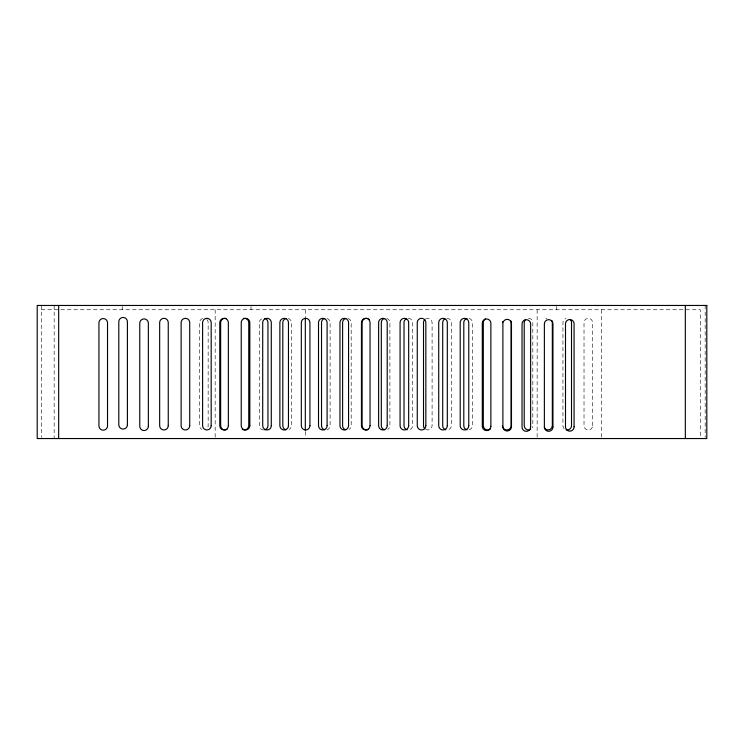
<?xml version="1.0" encoding="UTF-8"?>
<svg xmlns="http://www.w3.org/2000/svg" width="744" height="744" viewBox="0 0 744 744"><rect width="100%" height="100%" fill="white"/><g stroke="black" fill="none" stroke-linecap="round" stroke-linejoin="round"><path stroke-width="0.56" stroke-dasharray="3.72 2.79" d="M41.283 309.746L700.29 309.746L700.29 437.388M705.163 305.459L705.163 437.388M601.543 309.746L601.543 437.388M556.466 306.528L556.466 309.746M537.149 309.746L537.149 437.388M305.319 309.746L305.319 316.712M305.319 431.585L305.319 437.388M251.026 306.528L251.026 309.746M215.165 309.746L215.165 437.388M122.23 306.528L122.23 309.746M54.163 305.459L54.163 438.542M41.283 305.459L41.283 437.388M545.882 318.906A4.297 4.297 0 0 1 546.924 318.478M564.194 428.702A4.297 4.297 0 0 1 562.938 425.661L562.938 322.626A4.297 4.297 0 0 1 566.119 318.478M528.519 318.339A4.297 4.297 0 0 1 532.816 322.626L532.816 425.661A4.297 4.297 0 0 1 532.239 427.809M469.204 318.478A4.297 4.297 0 0 1 472.384 322.626L472.384 425.661A4.297 4.297 0 0 1 469.204 429.809M447.005 318.339A4.297 4.297 0 0 1 451.301 322.626L451.301 425.661A4.297 4.297 0 0 1 447.005 429.958M425.661 318.906A4.297 4.297 0 0 1 432.097 322.626L432.097 425.661A4.297 4.297 0 0 1 425.661 429.381M408.298 318.339A4.297 4.297 0 0 1 412.585 322.626L412.585 425.661A4.297 4.297 0 0 1 408.298 429.958M386.722 318.478A4.297 4.297 0 0 1 389.903 322.626L389.903 425.661A4.297 4.297 0 0 1 387.754 429.381M348.015 318.478A4.297 4.297 0 0 1 351.196 322.626L351.196 425.661A4.297 4.297 0 0 1 349.048 429.381M326.923 318.478A4.297 4.297 0 0 1 330.103 322.626L330.103 425.661A4.297 4.297 0 0 1 326.923 429.809M288.216 318.478A4.297 4.297 0 0 1 291.397 322.626L291.397 425.661A4.297 4.297 0 0 1 289.249 429.381M263.655 429.958A4.297 4.297 0 0 1 259.368 425.661L259.368 322.626A4.297 4.297 0 0 1 263.655 318.339M202.749 318.478A4.297 4.297 0 0 0 199.569 322.626L199.569 425.661A4.297 4.297 0 0 0 201.717 429.381M206.897 319.594A4.297 4.297 0 0 1 208.153 322.626L208.153 425.661A4.297 4.297 0 0 1 206.897 428.702M592.605 425.661L592.605 322.626A4.297 4.297 0 0 0 588.318 318.339A4.297 4.297 0 0 0 584.021 322.626L584.021 425.661A4.297 4.297 0 0 0 588.318 429.958A4.297 4.297 0 0 0 592.605 425.661"/><path stroke-width="1.12" d="M685.336 305.459L685.336 438.542M305.319 317.874L305.319 430.423M58.664 305.459L58.664 438.542M551.75 320.478A4.297 4.297 0 0 1 552.327 322.626L552.327 425.661A4.297 4.297 0 0 1 544.31 427.809M570.267 319.594A4.297 4.297 0 0 1 571.522 322.626L571.522 425.661A4.297 4.297 0 0 1 566.119 429.809M530.667 429.381A4.297 4.297 0 0 1 524.222 425.661L524.222 322.626A4.297 4.297 0 0 1 525.478 319.594M502.507 322.626A4.297 4.297 0 0 1 502.656 321.52M510.524 320.478A4.297 4.297 0 0 1 511.091 322.626L511.091 425.661A4.297 4.297 0 0 1 506.804 429.958A4.297 4.297 0 0 1 502.507 425.661M490.64 428.702A4.297 4.297 0 0 1 483.312 425.661L483.312 322.626A4.297 4.297 0 0 1 485.46 318.906M466.981 429.809A4.297 4.297 0 0 1 463.8 425.661L463.8 322.626A4.297 4.297 0 0 1 466.981 318.478M445.898 429.809A4.297 4.297 0 0 1 442.708 425.661L442.708 322.626A4.297 4.297 0 0 1 444.856 318.906M424.768 428.702A4.297 4.297 0 0 1 423.513 425.661L423.513 322.626A4.297 4.297 0 0 1 424.768 319.594M407.182 429.809A4.297 4.297 0 0 1 404.001 425.661L404.001 322.626A4.297 4.297 0 0 1 406.15 318.906M384.499 429.809A4.297 4.297 0 0 1 381.319 425.661L381.319 322.626A4.297 4.297 0 0 1 384.499 318.478M368.559 429.381A4.297 4.297 0 0 1 362.123 425.661L362.123 322.626A4.297 4.297 0 0 1 367.527 318.478M368.559 318.906A4.297 4.297 0 0 1 369.452 319.594M345.793 429.809A4.297 4.297 0 0 1 342.603 425.661L342.603 322.626A4.297 4.297 0 0 1 345.793 318.478M324.7 429.809A4.297 4.297 0 0 1 321.52 425.661L321.52 322.626A4.297 4.297 0 0 1 324.7 318.478M285.994 429.809A4.297 4.297 0 0 1 282.813 425.661L282.813 322.626A4.297 4.297 0 0 1 285.994 318.478M264.771 318.478A4.297 4.297 0 0 1 267.952 322.626L267.952 425.661A4.297 4.297 0 0 1 264.771 429.809M243.353 318.478A4.297 4.297 0 0 1 248.756 322.626L248.756 425.661A4.297 4.297 0 0 1 242.312 429.381M227.097 429.381A4.297 4.297 0 0 1 220.652 425.661L220.652 322.626A4.297 4.297 0 0 1 226.055 318.478M706.8 305.459L37.2 305.459L37.2 438.542L706.8 438.542L706.8 305.459M574.08 426.851L574.08 323.817A4.297 4.297 0 0 0 569.792 319.529A4.297 4.297 0 0 0 565.496 323.817L565.496 426.851A4.297 4.297 0 0 0 569.792 431.148A4.297 4.297 0 0 0 574.08 426.851M552.959 427L552.959 323.966A4.297 4.297 0 0 0 548.663 319.669A4.297 4.297 0 0 0 544.376 323.966L544.376 427A4.297 4.297 0 0 0 548.663 431.288A4.297 4.297 0 0 0 552.959 427M530.621 427.047L530.621 324.012A4.297 4.297 0 0 0 526.324 319.715A4.297 4.297 0 0 0 522.037 324.012L522.037 427.047A4.297 4.297 0 0 0 526.324 431.343A4.297 4.297 0 0 0 530.621 427.047M511.472 426.684L511.472 323.64A4.297 4.297 0 0 0 507.176 319.353A4.297 4.297 0 0 0 502.888 323.64L502.888 426.684A4.297 4.297 0 0 0 507.176 430.971A4.297 4.297 0 0 0 511.472 426.684M490.873 426.312L490.873 323.277A4.297 4.297 0 0 0 486.585 318.981A4.297 4.297 0 0 0 482.289 323.277L482.289 426.312A4.297 4.297 0 0 0 486.585 430.599A4.297 4.297 0 0 0 490.873 426.312M468.776 425.661L468.776 322.626A4.297 4.297 0 0 0 464.479 318.339A4.297 4.297 0 0 0 460.192 322.626L460.192 425.661A4.297 4.297 0 0 0 464.479 429.958A4.297 4.297 0 0 0 468.776 425.661M447.311 425.661L447.311 322.626A4.297 4.297 0 0 0 443.015 318.339A4.297 4.297 0 0 0 438.718 322.626L438.718 425.661A4.297 4.297 0 0 0 443.015 429.958A4.297 4.297 0 0 0 447.311 425.661M425.847 425.661L425.847 322.626A4.297 4.297 0 0 0 421.55 318.339A4.297 4.297 0 0 0 417.254 322.626L417.254 425.661A4.297 4.297 0 0 0 421.55 429.958A4.297 4.297 0 0 0 425.847 425.661M408.67 425.661L408.67 322.626A4.297 4.297 0 0 0 404.373 318.339A4.297 4.297 0 0 0 400.086 322.626L400.086 425.661A4.297 4.297 0 0 0 404.373 429.958A4.297 4.297 0 0 0 408.67 425.661M387.206 425.661L387.206 322.626A4.297 4.297 0 0 0 382.909 318.339A4.297 4.297 0 0 0 378.622 322.626L378.622 425.661A4.297 4.297 0 0 0 382.909 429.958A4.297 4.297 0 0 0 387.206 425.661M370.028 425.661L370.028 322.626A4.297 4.297 0 0 0 365.741 318.339A4.297 4.297 0 0 0 361.445 322.626L361.445 425.661A4.297 4.297 0 0 0 365.741 429.958A4.297 4.297 0 0 0 370.028 425.661M348.564 425.661L348.564 322.626A4.297 4.297 0 0 0 344.277 318.339A4.297 4.297 0 0 0 339.98 322.626L339.98 425.661A4.297 4.297 0 0 0 344.277 429.958A4.297 4.297 0 0 0 348.564 425.661M327.1 425.661L327.1 322.626A4.297 4.297 0 0 0 322.803 318.339A4.297 4.297 0 0 0 318.516 322.626L318.516 425.661A4.297 4.297 0 0 0 322.803 429.958A4.297 4.297 0 0 0 327.1 425.661M309.923 425.661L309.923 322.626A4.297 4.297 0 0 0 305.635 318.339A4.297 4.297 0 0 0 301.339 322.626L301.339 425.661A4.297 4.297 0 0 0 305.635 429.958A4.297 4.297 0 0 0 309.923 425.661M288.458 425.661L288.458 322.626A4.297 4.297 0 0 0 284.171 318.339A4.297 4.297 0 0 0 279.874 322.626L279.874 425.661A4.297 4.297 0 0 0 284.171 429.958A4.297 4.297 0 0 0 288.458 425.661M271.29 425.661L271.29 322.626A4.297 4.297 0 0 0 266.994 318.339A4.297 4.297 0 0 0 262.706 322.626L262.706 425.661A4.297 4.297 0 0 0 266.994 429.958A4.297 4.297 0 0 0 271.29 425.661M249.826 425.661L249.826 322.626A4.297 4.297 0 0 0 245.529 318.339A4.297 4.297 0 0 0 241.233 322.626L241.233 425.661A4.297 4.297 0 0 0 245.529 429.958A4.297 4.297 0 0 0 249.826 425.661M228.352 425.661L228.352 322.626A4.297 4.297 0 0 0 224.065 318.339A4.297 4.297 0 0 0 219.768 322.626L219.768 425.661A4.297 4.297 0 0 0 224.065 429.958A4.297 4.297 0 0 0 228.352 425.661M211.184 425.661L211.184 322.626A4.297 4.297 0 0 0 206.888 318.339A4.297 4.297 0 0 0 202.601 322.626L202.601 425.661A4.297 4.297 0 0 0 206.888 429.958A4.297 4.297 0 0 0 211.184 425.661M189.72 425.661L189.72 322.626A4.297 4.297 0 0 0 185.423 318.339A4.297 4.297 0 0 0 181.127 322.626L181.127 425.661A4.297 4.297 0 0 0 185.423 429.958A4.297 4.297 0 0 0 189.72 425.661M168.256 425.661L168.256 322.626A4.297 4.297 0 0 0 163.959 318.339A4.297 4.297 0 0 0 159.662 322.626L159.662 425.661A4.297 4.297 0 0 0 163.959 429.958A4.297 4.297 0 0 0 168.256 425.661M148.354 426.247L148.354 323.212A4.297 4.297 0 0 0 144.057 318.916A4.297 4.297 0 0 0 139.77 323.212L139.77 426.247A4.297 4.297 0 0 0 144.057 430.543A4.297 4.297 0 0 0 148.354 426.247M127.401 424.778L127.401 321.743A4.297 4.297 0 0 0 123.104 317.456A4.297 4.297 0 0 0 118.808 321.743L118.808 424.778A4.297 4.297 0 0 0 123.104 429.074A4.297 4.297 0 0 0 127.401 424.778M107.527 425.875L107.527 322.84A4.297 4.297 0 0 0 103.23 318.544A4.297 4.297 0 0 0 98.933 322.84L98.933 425.875A4.297 4.297 0 0 0 103.23 430.172A4.297 4.297 0 0 0 107.527 425.875"/></g></svg>
